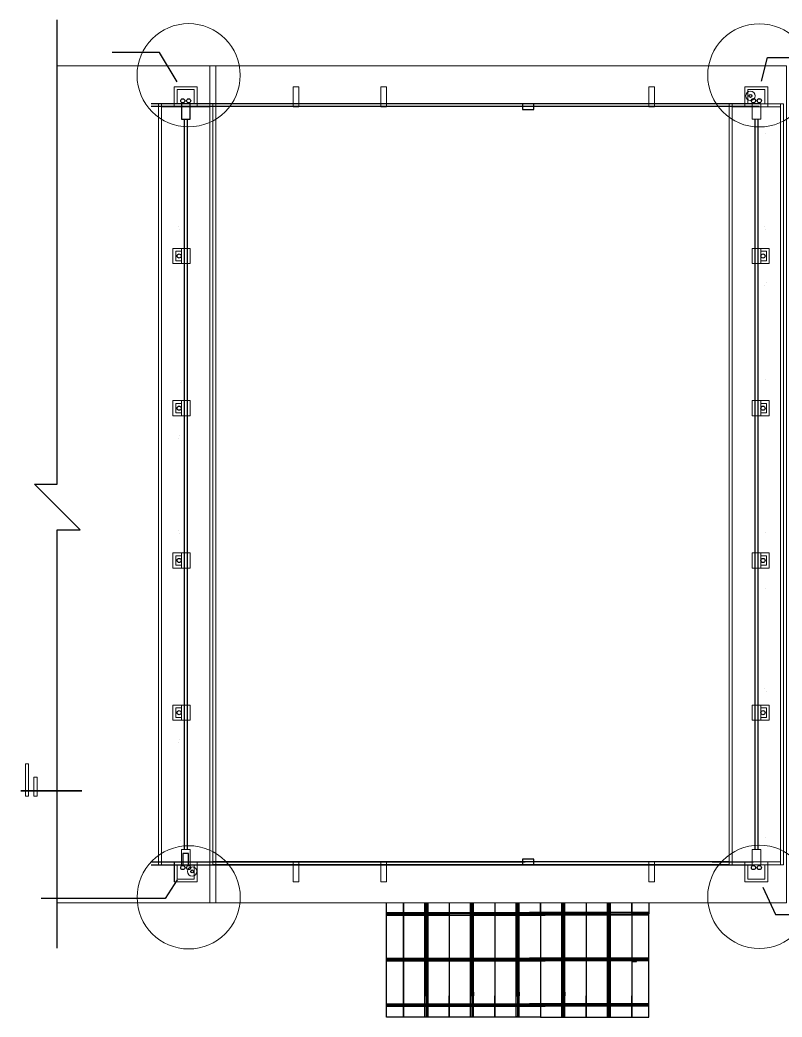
# Model space of a CAD drawing. Header units: metres. Extents: x -1648050 to -1549092, y -96548 to -41217.
# Drawn here: x -1648050 to -1607984, y -93626 to -41217 of the extents above; entities that cross this region are included whole.
import ezdxf

# ---------------------------------------------------------------- set-up
doc = ezdxf.new("R2010")
doc.units = ezdxf.units.M
for name, color, linetype in [('6-SPEC', 7, 'Continuous'), ('COL', 7, 'Continuous'), ('column', 7, 'Continuous'), ('DIM1', 7, 'Continuous'), ('ENGRS COLUMN T1', 7, 'Continuous'), ('L1', 7, 'Continuous'), ('RC', 7, 'Continuous'), ('ROOF', 7, 'Continuous'), ('ROOFSTR', 7, 'Continuous'), ('SAN', 7, 'Continuous'), ('ST', 7, 'Continuous'), ('W1', 7, 'Continuous'), ('wall', 7, 'Continuous'), ('WALL1', 7, 'Continuous'), ('window', 7, 'Continuous'), ('z-sw-dropper', 7, 'Continuous'), ('z-sw-vent', 7, 'Continuous')]:
    doc.layers.add(name, color=color, linetype=linetype)

msp = doc.modelspace()

# ---------------------------------------------------------------- linework, layer by layer
at = {"layer": '6-SPEC'}
msp.add_line((-1639559, -77626, 8912756), (-1639559, -77625, 8912756), dxfattribs=at)
at = {"layer": '6-SPEC', "const_width": 1, "elevation": 8912756}
for points in [[(-1608921, -47315), (-1608806, -47056), (-1608806, -48481)], [(-1639737, -48348), (-1639622, -48089), (-1639622, -49514)], [(-1639737, -52024), (-1639622, -52283), (-1639622, -50857)], [(-1608921, -52024), (-1608806, -52283), (-1608806, -50857)], [(-1639737, -55228), (-1639622, -54969), (-1639622, -56394)], [(-1608921, -55228), (-1608806, -54969), (-1608806, -56394)], [(-1639737, -60024), (-1639622, -60283), (-1639622, -58857)], [(-1608921, -60024), (-1608806, -60283), (-1608806, -58857)], [(-1639737, -63228), (-1639622, -62969), (-1639622, -64394)], [(-1608921, -63228), (-1608806, -62969), (-1608806, -64394)], [(-1639737, -68024), (-1639622, -68283), (-1639622, -66857)], [(-1608921, -68024), (-1608806, -68283), (-1608806, -66857)], [(-1639737, -71228), (-1639622, -70969), (-1639622, -72394)], [(-1608921, -71228), (-1608806, -70969), (-1608806, -72394)], [(-1639737, -76024), (-1639622, -76283), (-1639622, -74857)], [(-1608921, -76285), (-1608806, -76544), (-1608806, -75119)], [(-1639737, -79228), (-1639622, -78969), (-1639622, -80394)], [(-1608921, -79076), (-1608806, -78818), (-1608806, -80243)], [(-1639737, -84079), (-1639622, -84338), (-1639622, -82912)], [(-1608921, -84079), (-1608806, -84338), (-1608806, -82912)]]:
    msp.add_lwpolyline(points, dxfattribs=at)
at = {"layer": 'COL', "color": 6, "linetype": 'Continuous', "lineweight": 0, "elevation": 8912756}
for points in [[(-1633684, -44726), (-1633384, -44726), (-1633384, -45776), (-1633684, -45776)], [(-1629084, -44726), (-1628784, -44726), (-1628784, -45776), (-1629084, -45776)], [(-1614984, -44726), (-1614684, -44726), (-1614684, -45776), (-1614984, -45776)], [(-1633683, -85476), (-1633383, -85476), (-1633383, -86526), (-1633683, -86526)], [(-1629083, -85476), (-1628783, -85476), (-1628783, -86526), (-1629083, -86526)], [(-1614983, -85476), (-1614683, -85476), (-1614683, -86526), (-1614983, -86526)]]:
    msp.add_lwpolyline(points, close=True, dxfattribs=at)
at = {"layer": 'column', "color": 8, "elevation": 8912756}
msp.add_lwpolyline([(-1639484, -85024), (-1639484, -85624), (-1639184, -85624), (-1639184, -85024)], close=True, dxfattribs=at)
at = {"layer": 'DIM1', "color": 8, "linetype": 'Continuous'}
for p, q in [((-1609184, -45623, 8912756), (-1641156, -45623, 8912756)), ((-1609184, -45773, 8912756), (-1641156, -45773, 8912756)), ((-1641156, -85474, 8912756), (-1621484, -85474, 8912756)), ((-1641156, -85624, 8912756), (-1621484, -85624, 8912756)), ((-1621184, -85624, 8912756), (-1609484, -85624, 8912756))]:
    msp.add_line(p, q, dxfattribs=at)
at = {"layer": 'ENGRS COLUMN T1', "elevation": 8912756}
for points in [[(-1639559, -46426), (-1639109, -46426), (-1639109, -45626), (-1639559, -45626)], [(-1621634, -45626), (-1621634, -45926), (-1621034, -45926), (-1621034, -45626)], [(-1621633, -85326), (-1621633, -85626), (-1621033, -85626), (-1621033, -85326)]]:
    msp.add_lwpolyline(points, close=True, dxfattribs=at)
at = {"layer": 'L1', "color": 8, "ltscale": 0.3}
msp.add_line((-1615710, -90706, 8912756), (-1615633, -90706, 8912756), dxfattribs=at)
at = {"layer": 'L1', "color": 8, "ltscale": 0.3, "elevation": 8912756}
msp.add_lwpolyline([(-1615833, -90696), (-1615833, -90706), (-1615633, -90706), (-1615633, -90696)], close=True, dxfattribs=at)
at = {"layer": 'RC', "lineweight": 0, "ltscale": 500, "elevation": 8912756}
for points in [[(-1640759, -45626), (-1640609, -45626), (-1640609, -85626), (-1640759, -85626)], [(-1638059, -45626), (-1638059, -45776), (-1640609, -45776), (-1640609, -45626)], [(-1638059, -45626), (-1637909, -45626), (-1637909, -85626), (-1638059, -85626)], [(-1610759, -45626), (-1610609, -45626), (-1610609, -85626), (-1610759, -85626)], [(-1608058, -45626), (-1608058, -45776), (-1610609, -45776), (-1610609, -45626)], [(-1609558, -46426), (-1609108, -46426), (-1609108, -45626), (-1609558, -45626)], [(-1608058, -45626), (-1607908, -45626), (-1607908, -85626), (-1608058, -85626)], [(-1639559, -54026), (-1639109, -54026), (-1639109, -53226), (-1639559, -53226)], [(-1609558, -54026), (-1609108, -54026), (-1609108, -53226), (-1609558, -53226)], [(-1639559, -62026), (-1639109, -62026), (-1639109, -61226), (-1639559, -61226)], [(-1609558, -62026), (-1609108, -62026), (-1609108, -61226), (-1609558, -61226)], [(-1639559, -70026), (-1639109, -70026), (-1639109, -69226), (-1639559, -69226)], [(-1609558, -70026), (-1609108, -70026), (-1609108, -69226), (-1609558, -69226)], [(-1639559, -78026), (-1639109, -78026), (-1639109, -77226), (-1639559, -77226)], [(-1609558, -78026), (-1609108, -78026), (-1609108, -77226), (-1609558, -77226)], [(-1639559, -85626), (-1639109, -85626), (-1639109, -84826), (-1639559, -84826)], [(-1609558, -85626), (-1609108, -85626), (-1609108, -84826), (-1609558, -84826)], [(-1638059, -85476), (-1638059, -85626), (-1640609, -85626), (-1640609, -85476)], [(-1608058, -85476), (-1608058, -85626), (-1610609, -85626), (-1610609, -85476)]]:
    msp.add_lwpolyline(points, close=True, dxfattribs=at)
at = {"layer": 'ROOF', "color": 8, "linetype": 'Continuous', "ltscale": 8000}
for p, q in [((-1621883, -93626, 8912756), (-1621883, -92996, 8912756)), ((-1621883, -92996, 8912756), (-1620683, -92996, 8912756)), ((-1619483, -92996, 8912756), (-1620683, -92996, 8912756))]:
    msp.add_line(p, q, dxfattribs=at)
at = {"layer": 'ROOF', "color": 2, "linetype": 'Continuous', "lineweight": 0, "elevation": 8912756}
msp.add_lwpolyline([(-1646088, -87626), (-1637758, -87626), (-1637758, -43626), (-1646088, -43626)], dxfattribs=at)
at = {"layer": 'ROOF', "color": 6, "linetype": 'Continuous', "lineweight": 0, "elevation": 8912756}
msp.add_lwpolyline([(-1638059, -87626), (-1607758, -87626), (-1607758, -43626), (-1638059, -43626)], close=True, dxfattribs=at)
at = {"layer": 'ROOF', "color": 8, "linetype": 'Continuous', "ltscale": 8000, "elevation": 8912756}
for points in [[(-1626683, -87626), (-1626683, -88196), (-1628783, -88196)], [(-1626683, -87626), (-1626683, -88196), (-1628783, -88196)], [(-1627883, -87626), (-1627883, -88196), (-1628783, -88196), (-1628783, -87626)], [(-1626683, -87626), (-1626683, -88196), (-1627883, -88196), (-1627883, -87626)], [(-1625508, -88196), (-1626683, -88196), (-1626683, -87626)], [(-1625483, -87626), (-1625483, -88196), (-1626658, -88196)], [(-1624283, -87626), (-1624283, -88196), (-1625458, -88196)], [(-1623108, -88196), (-1624283, -88196), (-1624283, -87626)], [(-1623083, -87626), (-1623083, -88196), (-1624258, -88196)], [(-1621883, -87626), (-1621883, -88196), (-1623058, -88196)], [(-1620708, -88196), (-1621883, -88196), (-1621883, -87626)], [(-1620683, -87626), (-1620683, -88196), (-1621858, -88196)], [(-1619508, -88196), (-1620683, -88196), (-1620683, -87626)], [(-1619483, -87626), (-1619483, -88196), (-1618307, -88196)], [(-1618283, -87626), (-1618283, -88196), (-1617107, -88196)], [(-1617083, -87626), (-1617083, -88196), (-1615907, -88196)], [(-1615883, -87626), (-1615883, -88196), (-1614983, -88196)], [(-1614983, -87626), (-1614983, -88196), (-1615883, -88196), (-1615883, -87626)], [(-1628783, -88196), (-1626683, -88196), (-1626683, -90596), (-1628783, -90596)], [(-1628783, -88196), (-1626683, -88196), (-1626683, -90596), (-1627883, -90596), (-1627883, -88196)], [(-1628783, -88196), (-1626683, -88196), (-1626683, -90596), (-1628783, -90596)], [(-1628783, -88196), (-1627883, -88196), (-1627883, -90596), (-1628783, -90596), (-1628783, -88196)], [(-1625508, -90596), (-1626683, -90596), (-1626683, -88196), (-1625508, -88196)], [(-1626658, -88196), (-1625483, -88196), (-1625483, -90596), (-1626658, -90596)], [(-1623108, -90596), (-1624283, -90596), (-1624283, -88196), (-1623108, -88196)], [(-1624258, -88196), (-1623083, -88196), (-1623083, -90596), (-1624258, -90596)], [(-1623058, -88196), (-1621883, -88196), (-1621883, -90596), (-1623058, -90596)], [(-1620708, -90596), (-1621883, -90596), (-1621883, -88196), (-1620708, -88196)], [(-1621858, -88196), (-1620683, -88196), (-1620683, -90596), (-1621858, -90596)], [(-1620657, -90596), (-1619483, -90596), (-1619483, -88196), (-1620657, -88196)], [(-1618307, -88196), (-1619483, -88196), (-1619483, -90596), (-1618307, -90596)], [(-1617107, -88196), (-1618283, -88196), (-1618283, -90596), (-1617107, -90596)], [(-1618257, -90596), (-1617083, -90596), (-1617083, -88196), (-1618257, -88196)], [(-1614983, -88196), (-1615883, -88196), (-1615883, -90596), (-1614983, -90596)], [(-1615857, -90596), (-1614983, -90596), (-1614983, -88196), (-1615857, -88196)], [(-1628783, -90596), (-1626683, -90596), (-1626683, -92996), (-1627883, -92996), (-1627883, -90596)], [(-1628783, -90596), (-1626683, -90596), (-1626683, -92996), (-1627883, -92996), (-1627883, -92516)], [(-1628783, -90596), (-1627883, -90596), (-1627883, -92996), (-1628783, -92996), (-1628783, -90596)], [(-1625483, -92516), (-1625483, -92996), (-1626683, -92996), (-1626683, -90596), (-1625508, -90596)], [(-1626658, -90596), (-1625483, -90596), (-1625483, -92996), (-1626683, -92996), (-1626683, -92516)], [(-1625458, -90596), (-1624283, -90596), (-1624283, -92996), (-1625483, -92996), (-1625483, -92516)], [(-1623083, -92516), (-1623083, -92996), (-1624283, -92996), (-1624283, -90596), (-1623108, -90596)], [(-1624258, -90596), (-1623083, -90596), (-1623083, -92996), (-1624283, -92996), (-1624283, -92516)], [(-1623058, -90596), (-1621883, -90596), (-1621883, -92996), (-1623083, -92996), (-1623083, -92516)], [(-1620683, -92516), (-1620683, -92996), (-1621883, -92996), (-1621883, -90596), (-1620708, -90596)], [(-1621858, -90596), (-1620683, -90596), (-1620683, -92996), (-1621883, -92996), (-1621883, -92516)], [(-1620683, -92516), (-1620683, -92996), (-1619483, -92996), (-1619483, -90596), (-1620657, -90596)], [(-1618307, -90596), (-1619483, -90596), (-1619483, -92996), (-1618283, -92996), (-1618283, -92516)], [(-1618283, -92516), (-1618283, -92996), (-1617083, -92996), (-1617083, -90596), (-1618257, -90596)], [(-1617107, -90596), (-1618283, -90596), (-1618283, -92996), (-1617107, -92996)], [(-1615907, -90596), (-1617083, -90596), (-1617083, -92996), (-1615883, -92996), (-1615883, -92516)], [(-1615883, -92516), (-1615883, -92996), (-1614983, -92996), (-1614983, -90596), (-1615857, -90596)], [(-1614983, -90596), (-1615883, -90596), (-1615883, -92996), (-1614983, -92996)]]:
    msp.add_lwpolyline(points, dxfattribs=at)
for points in [[(-1627883, -92996), (-1627883, -93626), (-1628783, -93626), (-1628783, -92996)], [(-1626683, -92996), (-1626683, -93626), (-1627883, -93626), (-1627883, -92996)], [(-1626683, -92996), (-1626683, -93626), (-1627883, -93626), (-1627883, -92996)], [(-1625483, -92996), (-1625483, -93626), (-1626683, -93626), (-1626683, -92996)], [(-1625483, -92996), (-1625483, -93626), (-1626683, -93626), (-1626683, -92996)], [(-1624283, -92996), (-1624283, -93626), (-1625483, -93626), (-1625483, -92996)], [(-1623083, -92996), (-1623083, -93626), (-1624283, -93626), (-1624283, -92996)], [(-1621883, -92996), (-1621883, -93626), (-1623083, -93626), (-1623083, -92996)], [(-1620683, -92996), (-1620683, -93626), (-1621883, -93626), (-1621883, -92996)], [(-1620683, -92996), (-1620683, -93626), (-1619483, -93626), (-1619483, -92996)], [(-1619483, -92996), (-1619483, -93626), (-1618283, -93626), (-1618283, -92996)], [(-1618283, -92996), (-1618283, -93626), (-1617083, -93626), (-1617083, -92996)], [(-1617083, -92996), (-1617083, -93626), (-1615883, -93626), (-1615883, -92996)], [(-1615883, -92996), (-1615883, -93626), (-1614983, -93626), (-1614983, -92996)]]:
    msp.add_lwpolyline(points, close=True, dxfattribs=at)
at = {"layer": 'ROOFSTR', "color": 8, "ltscale": 75}
for p, q in [((-1626768, -93616, 8912756), (-1626768, -87626, 8912756)), ((-1626597, -93616, 8912756), (-1626597, -87626, 8912756)), ((-1624368, -93616, 8912756), (-1624368, -87626, 8912756)), ((-1624197, -93616, 8912756), (-1624197, -87626, 8912756)), ((-1621968, -93616, 8912756), (-1621968, -87626, 8912756)), ((-1621797, -93616, 8912756), (-1621797, -87626, 8912756)), ((-1619568, -93616, 8912756), (-1619568, -87626, 8912756)), ((-1619397, -93616, 8912756), (-1619397, -87626, 8912756)), ((-1617169, -93616, 8912756), (-1617169, -87626, 8912756)), ((-1616998, -93616, 8912756), (-1616998, -87626, 8912756)), ((-1628783, -88129, 8912756), (-1620433, -88129, 8912756)), ((-1628783, -88262, 8912756), (-1620433, -88262, 8912756)), ((-1614983, -88129, 8912756), (-1621258, -88129, 8912756)), ((-1614983, -88262, 8912756), (-1621258, -88262, 8912756)), ((-1628783, -90529, 8912756), (-1620433, -90529, 8912756)), ((-1628783, -90662, 8912756), (-1620433, -90662, 8912756)), ((-1614983, -90529, 8912756), (-1621258, -90529, 8912756)), ((-1614983, -90662, 8912756), (-1621258, -90662, 8912756)), ((-1628783, -92929, 8912756), (-1620433, -92929, 8912756)), ((-1628783, -93062, 8912756), (-1620433, -93062, 8912756)), ((-1614983, -92929, 8912756), (-1621258, -92929, 8912756)), ((-1614983, -93062, 8912756), (-1621258, -93062, 8912756))]:
    msp.add_line(p, q, dxfattribs=at)
at = {"layer": 'ROOFSTR', "color": 8, "ltscale": 7500}
for p, q in [((-1626768, -93616, 8912756), (-1626597, -93616, 8912756)), ((-1624368, -93616, 8912756), (-1624197, -93616, 8912756)), ((-1621798, -93616, 8912756), (-1621969, -93616, 8912756)), ((-1619398, -93616, 8912756), (-1619569, -93616, 8912756)), ((-1616998, -93616, 8912756), (-1617169, -93616, 8912756))]:
    msp.add_line(p, q, dxfattribs=at)
at = {"layer": 'SAN', "color": 8}
for centre in [(-1639489, -45469, 8912756), (-1639182, -45469, 8912756), (-1609487, -45465, 8912756), (-1609487, -45466, 8912756), (-1609181, -45465, 8912756), (-1609181, -45466, 8912756), (-1639488, -85768, 8912756), (-1639182, -85768, 8912756), (-1609487, -85767, 8912756), (-1609487, -85768, 8912756), (-1609181, -85767, 8912756), (-1609181, -85768, 8912756)]:
    msp.add_circle(centre, 110, dxfattribs=at)
at = {"layer": 'SAN', "color": 7}
for centre in [(-1639680, -53626, 8912756), (-1608988, -53626, 8912756), (-1639680, -61626, 8912756), (-1608988, -61626, 8912756), (-1639680, -69626, 8912756), (-1608988, -69626, 8912756), (-1639680, -77626, 8912756), (-1608988, -77626, 8912756)]:
    msp.add_circle(centre, 110, dxfattribs=at)
at = {"layer": 'ST', "color": 8, "elevation": 8912756}
msp.add_lwpolyline([(-1646088, -90007), (-1646088, -68014), (-1644888, -68014), (-1647288, -65614), (-1646088, -65614), (-1646088, -41217)], dxfattribs=at)
at = {"layer": 'W1', "color": 4, "lineweight": -2, "ltscale": 1000}
for p, q in [((-1640722, -42927, 8912756), (-1643204, -42927, 8912756)), ((-1639785, -44468, 8912756), (-1640722, -42927, 8912756)), ((-1609056, -44433, 8912756), (-1608741, -43185, 8912756)), ((-1608741, -43185, 8912756), (-1605878, -43185, 8912756)), ((-1639792, -86417, 8912756), (-1640423, -87395, 8912756)), ((-1609002, -86795, 8912756), (-1608325, -88229, 8912756)), ((-1640423, -87395, 8912756), (-1646933, -87395, 8912756)), ((-1608325, -88229, 8912756), (-1605878, -88229, 8912756))]:
    msp.add_line(p, q, dxfattribs=at)
at = {"layer": 'W1', "linetype": 'Continuous', "lineweight": 0, "ltscale": 1000, "elevation": 8912756}
for points in [[(-1647603, -80323), (-1647603, -82009), (-1647765, -82009), (-1647765, -80323)], [(-1647152, -81016), (-1647152, -82009), (-1647314, -82009), (-1647314, -81016)]]:
    msp.add_lwpolyline(points, close=True, dxfattribs=at)
at = {"layer": 'W1', "linetype": 'Continuous', "lineweight": 0, "ltscale": 1000, "const_width": 80, "elevation": 8912756}
msp.add_lwpolyline([(-1648010, -81733), (-1644791, -81733)], dxfattribs=at)
at = {"layer": 'wall', "color": 5}
for p, q in [((-1610759, -45625, 8912756), (-1637909, -45625, 8912756)), ((-1610759, -45775, 8912756), (-1637909, -45775, 8912756)), ((-1610758, -85476, 8912756), (-1637908, -85476, 8912756)), ((-1610758, -85626, 8912756), (-1637908, -85626, 8912756))]:
    msp.add_line(p, q, dxfattribs=at)
at = {"layer": 'wall', "color": 5, "ltscale": 1000}
for p, q in [((-1639409, -46426, 8912756), (-1639409, -84826, 8912756)), ((-1639259, -46426, 8912756), (-1639259, -84826, 8912756)), ((-1609408, -46426, 8912756), (-1609408, -84826, 8912756)), ((-1609258, -46426, 8912756), (-1609258, -84826, 8912756))]:
    msp.add_line(p, q, dxfattribs=at)
at = {"layer": 'wall', "lineweight": 0, "ltscale": 500}
for p, q in [((-1640009, -54026, 8912756), (-1640009, -53226, 8912756)), ((-1639559, -53226, 8912756), (-1640009, -53226, 8912756)), ((-1639859, -53876, 8912756), (-1639859, -53376, 8912756)), ((-1639559, -53376, 8912756), (-1639859, -53376, 8912756)), ((-1609108, -53226, 8912756), (-1608658, -53226, 8912756)), ((-1609108, -53376, 8912756), (-1608808, -53376, 8912756)), ((-1608808, -53876, 8912756), (-1608808, -53376, 8912756)), ((-1608658, -54026, 8912756), (-1608658, -53226, 8912756)), ((-1639559, -53876, 8912756), (-1639859, -53876, 8912756)), ((-1609108, -53876, 8912756), (-1608808, -53876, 8912756)), ((-1639559, -54026, 8912756), (-1640009, -54026, 8912756)), ((-1609108, -54026, 8912756), (-1608658, -54026, 8912756)), ((-1640009, -62026, 8912756), (-1640009, -61226, 8912756)), ((-1639559, -61226, 8912756), (-1640009, -61226, 8912756)), ((-1609108, -61226, 8912756), (-1608658, -61226, 8912756)), ((-1608658, -62026, 8912756), (-1608658, -61226, 8912756)), ((-1639859, -61876, 8912756), (-1639859, -61376, 8912756)), ((-1639559, -61376, 8912756), (-1639859, -61376, 8912756)), ((-1609108, -61376, 8912756), (-1608808, -61376, 8912756)), ((-1608808, -61876, 8912756), (-1608808, -61376, 8912756)), ((-1639559, -62026, 8912756), (-1640009, -62026, 8912756)), ((-1639559, -61876, 8912756), (-1639859, -61876, 8912756)), ((-1609108, -61876, 8912756), (-1608808, -61876, 8912756)), ((-1609108, -62026, 8912756), (-1608658, -62026, 8912756)), ((-1640009, -70026, 8912756), (-1640009, -69226, 8912756)), ((-1639559, -69226, 8912756), (-1640009, -69226, 8912756)), ((-1639859, -69876, 8912756), (-1639859, -69376, 8912756)), ((-1639559, -69376, 8912756), (-1639859, -69376, 8912756)), ((-1609108, -69226, 8912756), (-1608658, -69226, 8912756)), ((-1609108, -69376, 8912756), (-1608808, -69376, 8912756)), ((-1608808, -69876, 8912756), (-1608808, -69376, 8912756)), ((-1608658, -70026, 8912756), (-1608658, -69226, 8912756)), ((-1639559, -70026, 8912756), (-1640009, -70026, 8912756)), ((-1639559, -69876, 8912756), (-1639859, -69876, 8912756)), ((-1609108, -69876, 8912756), (-1608808, -69876, 8912756)), ((-1609108, -70026, 8912756), (-1608658, -70026, 8912756)), ((-1640009, -78026, 8912756), (-1640009, -77226, 8912756)), ((-1639559, -77226, 8912756), (-1640009, -77226, 8912756)), ((-1639859, -77876, 8912756), (-1639859, -77376, 8912756)), ((-1639559, -77376, 8912756), (-1639859, -77376, 8912756)), ((-1609108, -77226, 8912756), (-1608658, -77226, 8912756)), ((-1609108, -77376, 8912756), (-1608808, -77376, 8912756)), ((-1608808, -77876, 8912756), (-1608808, -77376, 8912756)), ((-1608658, -78026, 8912756), (-1608658, -77226, 8912756)), ((-1639559, -78026, 8912756), (-1640009, -78026, 8912756)), ((-1639559, -77876, 8912756), (-1639859, -77876, 8912756)), ((-1609108, -77876, 8912756), (-1608808, -77876, 8912756)), ((-1609108, -78026, 8912756), (-1608658, -78026, 8912756))]:
    msp.add_line(p, q, dxfattribs=at)
at = {"layer": 'wall', "lineweight": 0}
msp.add_line((-1639410, -76780, 8912756), (-1639410, -76780, 8912756), dxfattribs=at)
at = {"layer": 'wall', "color": 8}
msp.add_line((-1611653, -85472, 8912756), (-1609484, -85472, 8912756), dxfattribs=at)
at = {"layer": 'WALL1', "color": 8, "linetype": 'Continuous', "ltscale": 8000}
for p, q in [((-1626708, -92315, 8912756), (-1626708, -87626, 8912756)), ((-1626658, -92315, 8912756), (-1626658, -87626, 8912756)), ((-1624308, -92315, 8912756), (-1624308, -87626, 8912756)), ((-1624258, -92315, 8912756), (-1624258, -87626, 8912756)), ((-1621908, -92315, 8912756), (-1621908, -87626, 8912756)), ((-1621858, -92315, 8912756), (-1621858, -87626, 8912756)), ((-1619508, -92315, 8912756), (-1619508, -87626, 8912756)), ((-1619458, -92315, 8912756), (-1619458, -87626, 8912756)), ((-1617108, -92315, 8912756), (-1617108, -87626, 8912756)), ((-1617058, -92315, 8912756), (-1617058, -87626, 8912756)), ((-1626698, -92341, 8912756), (-1626708, -92315, 8912756)), ((-1626673, -92466, 8912756), (-1626693, -92466, 8912756)), ((-1626658, -92315, 8912756), (-1626673, -92341, 8912756)), ((-1624298, -92341, 8912756), (-1624308, -92315, 8912756)), ((-1624273, -92466, 8912756), (-1624293, -92466, 8912756)), ((-1624258, -92315, 8912756), (-1624273, -92341, 8912756)), ((-1621898, -92341, 8912756), (-1621909, -92315, 8912756)), ((-1621908, -92315, 8912756), (-1621893, -92341, 8912756)), ((-1621873, -92466, 8912756), (-1621893, -92466, 8912756)), ((-1621893, -92466, 8912756), (-1621873, -92466, 8912756)), ((-1621859, -92315, 8912756), (-1621873, -92341, 8912756)), ((-1621868, -92341, 8912756), (-1621858, -92315, 8912756)), ((-1619498, -92341, 8912756), (-1619509, -92315, 8912756)), ((-1619508, -92315, 8912756), (-1619493, -92341, 8912756)), ((-1619473, -92466, 8912756), (-1619493, -92466, 8912756)), ((-1619493, -92466, 8912756), (-1619473, -92466, 8912756)), ((-1619459, -92315, 8912756), (-1619473, -92341, 8912756)), ((-1619468, -92341, 8912756), (-1619458, -92315, 8912756)), ((-1617107, -92315, 8912756), (-1617093, -92341, 8912756)), ((-1617093, -92466, 8912756), (-1617073, -92466, 8912756)), ((-1617068, -92341, 8912756), (-1617057, -92315, 8912756))]:
    msp.add_line(p, q, dxfattribs=at)
at = {"layer": 'WALL1', "lineweight": 0, "ltscale": 500, "elevation": 8912756}
for points in [[(-1639935, -45776), (-1639935, -44726), (-1638735, -44726), (-1638735, -45776)], [(-1639785, -45626), (-1639785, -44876), (-1638885, -44876), (-1638885, -45626)], [(-1609934, -45776), (-1609934, -44726), (-1608734, -44726), (-1608734, -45776)], [(-1609784, -45626), (-1609784, -44876), (-1608884, -44876), (-1608884, -45626)], [(-1639934, -86524), (-1639934, -85474), (-1638734, -85474), (-1638734, -86524)], [(-1639933, -86524), (-1639933, -85474), (-1638733, -85474), (-1638733, -86524)], [(-1639783, -86374), (-1639784, -85624), (-1638884, -85624), (-1638883, -86374)], [(-1639784, -86374), (-1639784, -85624), (-1638884, -85624), (-1638884, -86374)], [(-1609933, -86526), (-1609933, -85476), (-1608733, -85476), (-1608733, -86526)], [(-1609783, -86376), (-1609783, -85626), (-1608883, -85626), (-1608883, -86376)]]:
    msp.add_lwpolyline(points, close=True, dxfattribs=at)
at = {"layer": 'WALL1', "color": 8, "linetype": 'Continuous', "ltscale": 8000, "elevation": 8912756}
for points in [[(-1626658, -92315), (-1626608, -92315), (-1626608, -92516), (-1626758, -92516), (-1626758, -92315), (-1626708, -92315)], [(-1624258, -92315), (-1624208, -92315), (-1624208, -92516), (-1624358, -92516), (-1624358, -92315), (-1624308, -92315)], [(-1621859, -92315), (-1621808, -92315), (-1621808, -92516), (-1621958, -92516), (-1621958, -92315), (-1621909, -92315)], [(-1621908, -92315), (-1621958, -92315), (-1621958, -92516), (-1621808, -92516), (-1621808, -92315), (-1621858, -92315)], [(-1619459, -92315), (-1619408, -92315), (-1619408, -92516), (-1619558, -92516), (-1619558, -92315), (-1619509, -92315)], [(-1619508, -92315), (-1619558, -92315), (-1619558, -92516), (-1619408, -92516), (-1619408, -92315), (-1619458, -92315)], [(-1617107, -92315), (-1617158, -92315), (-1617158, -92516), (-1617008, -92516), (-1617008, -92315), (-1617057, -92315)]]:
    msp.add_lwpolyline(points, dxfattribs=at)
for points in [[(-1626728, -92406), (-1626728, -92426), (-1626718, -92426), (-1626718, -92406)], [(-1626698, -92401), (-1626718, -92401), (-1626718, -92431), (-1626698, -92431)], [(-1626698, -92341), (-1626698, -92491), (-1626693, -92491), (-1626693, -92341)], [(-1626668, -92491), (-1626668, -92341), (-1626673, -92341), (-1626673, -92491)], [(-1626668, -92401), (-1626648, -92401), (-1626648, -92431), (-1626668, -92431)], [(-1626638, -92406), (-1626638, -92426), (-1626648, -92426), (-1626648, -92406)], [(-1624328, -92406), (-1624328, -92426), (-1624318, -92426), (-1624318, -92406)], [(-1624298, -92401), (-1624318, -92401), (-1624318, -92431), (-1624298, -92431)], [(-1624298, -92341), (-1624298, -92491), (-1624293, -92491), (-1624293, -92341)], [(-1624268, -92491), (-1624268, -92341), (-1624273, -92341), (-1624273, -92491)], [(-1624268, -92401), (-1624248, -92401), (-1624248, -92431), (-1624268, -92431)], [(-1624238, -92406), (-1624238, -92426), (-1624248, -92426), (-1624248, -92406)], [(-1621928, -92406), (-1621928, -92426), (-1621918, -92426), (-1621918, -92406)], [(-1621928, -92406), (-1621928, -92426), (-1621918, -92426), (-1621918, -92406)], [(-1621898, -92401), (-1621918, -92401), (-1621918, -92431), (-1621898, -92431)], [(-1621898, -92401), (-1621918, -92401), (-1621918, -92431), (-1621898, -92431)], [(-1621898, -92341), (-1621898, -92491), (-1621893, -92491), (-1621893, -92341)], [(-1621898, -92491), (-1621898, -92341), (-1621893, -92341), (-1621893, -92491)], [(-1621868, -92491), (-1621868, -92341), (-1621873, -92341), (-1621873, -92491)], [(-1621868, -92341), (-1621868, -92491), (-1621873, -92491), (-1621873, -92341)], [(-1621868, -92401), (-1621848, -92401), (-1621848, -92431), (-1621868, -92431)], [(-1621868, -92401), (-1621848, -92401), (-1621848, -92431), (-1621868, -92431)], [(-1621838, -92406), (-1621838, -92426), (-1621848, -92426), (-1621848, -92406)], [(-1621838, -92406), (-1621838, -92426), (-1621848, -92426), (-1621848, -92406)], [(-1619528, -92406), (-1619528, -92426), (-1619518, -92426), (-1619518, -92406)], [(-1619528, -92406), (-1619528, -92426), (-1619518, -92426), (-1619518, -92406)], [(-1619498, -92401), (-1619518, -92401), (-1619518, -92431), (-1619498, -92431)], [(-1619498, -92401), (-1619518, -92401), (-1619518, -92431), (-1619498, -92431)], [(-1619498, -92341), (-1619498, -92491), (-1619493, -92491), (-1619493, -92341)], [(-1619498, -92491), (-1619498, -92341), (-1619493, -92341), (-1619493, -92491)], [(-1619468, -92491), (-1619468, -92341), (-1619473, -92341), (-1619473, -92491)], [(-1619468, -92341), (-1619468, -92491), (-1619473, -92491), (-1619473, -92341)], [(-1619468, -92401), (-1619448, -92401), (-1619448, -92431), (-1619468, -92431)], [(-1619468, -92401), (-1619448, -92401), (-1619448, -92431), (-1619468, -92431)], [(-1619438, -92406), (-1619438, -92426), (-1619448, -92426), (-1619448, -92406)], [(-1619438, -92406), (-1619438, -92426), (-1619448, -92426), (-1619448, -92406)], [(-1617128, -92406), (-1617128, -92426), (-1617118, -92426), (-1617118, -92406)], [(-1617098, -92401), (-1617118, -92401), (-1617118, -92431), (-1617098, -92431)], [(-1617098, -92491), (-1617098, -92341), (-1617093, -92341), (-1617093, -92491)], [(-1617068, -92341), (-1617068, -92491), (-1617073, -92491), (-1617073, -92341)], [(-1617068, -92401), (-1617048, -92401), (-1617048, -92431), (-1617068, -92431)], [(-1617038, -92406), (-1617038, -92426), (-1617048, -92426), (-1617048, -92406)]]:
    msp.add_lwpolyline(points, close=True, dxfattribs=at)
at = {"layer": 'window', "lineweight": 0, "ltscale": 1000}
for centre in [(-1639181, -44126, 8912756), (-1609181, -44131, 8912756), (-1639179, -87333, 8912756), (-1609179, -87307, 8912756)]:
    msp.add_circle(centre, 2713, dxfattribs=at)
at = {"layer": 'z-sw-dropper'}
for centre in [(-1609644, -45211, 8912756), (-1638998, -85970, 8912756)]:
    msp.add_circle(centre, 75, dxfattribs=at)
at = {"layer": 'z-sw-vent', "linetype": 'Continuous', "lineweight": 0, "ltscale": 30}
for centre in [(-1609644, -45211, 8912756), (-1638998, -85970, 8912756)]:
    msp.add_circle(centre, 247, dxfattribs=at)

doc.saveas('drawing.dxf')
